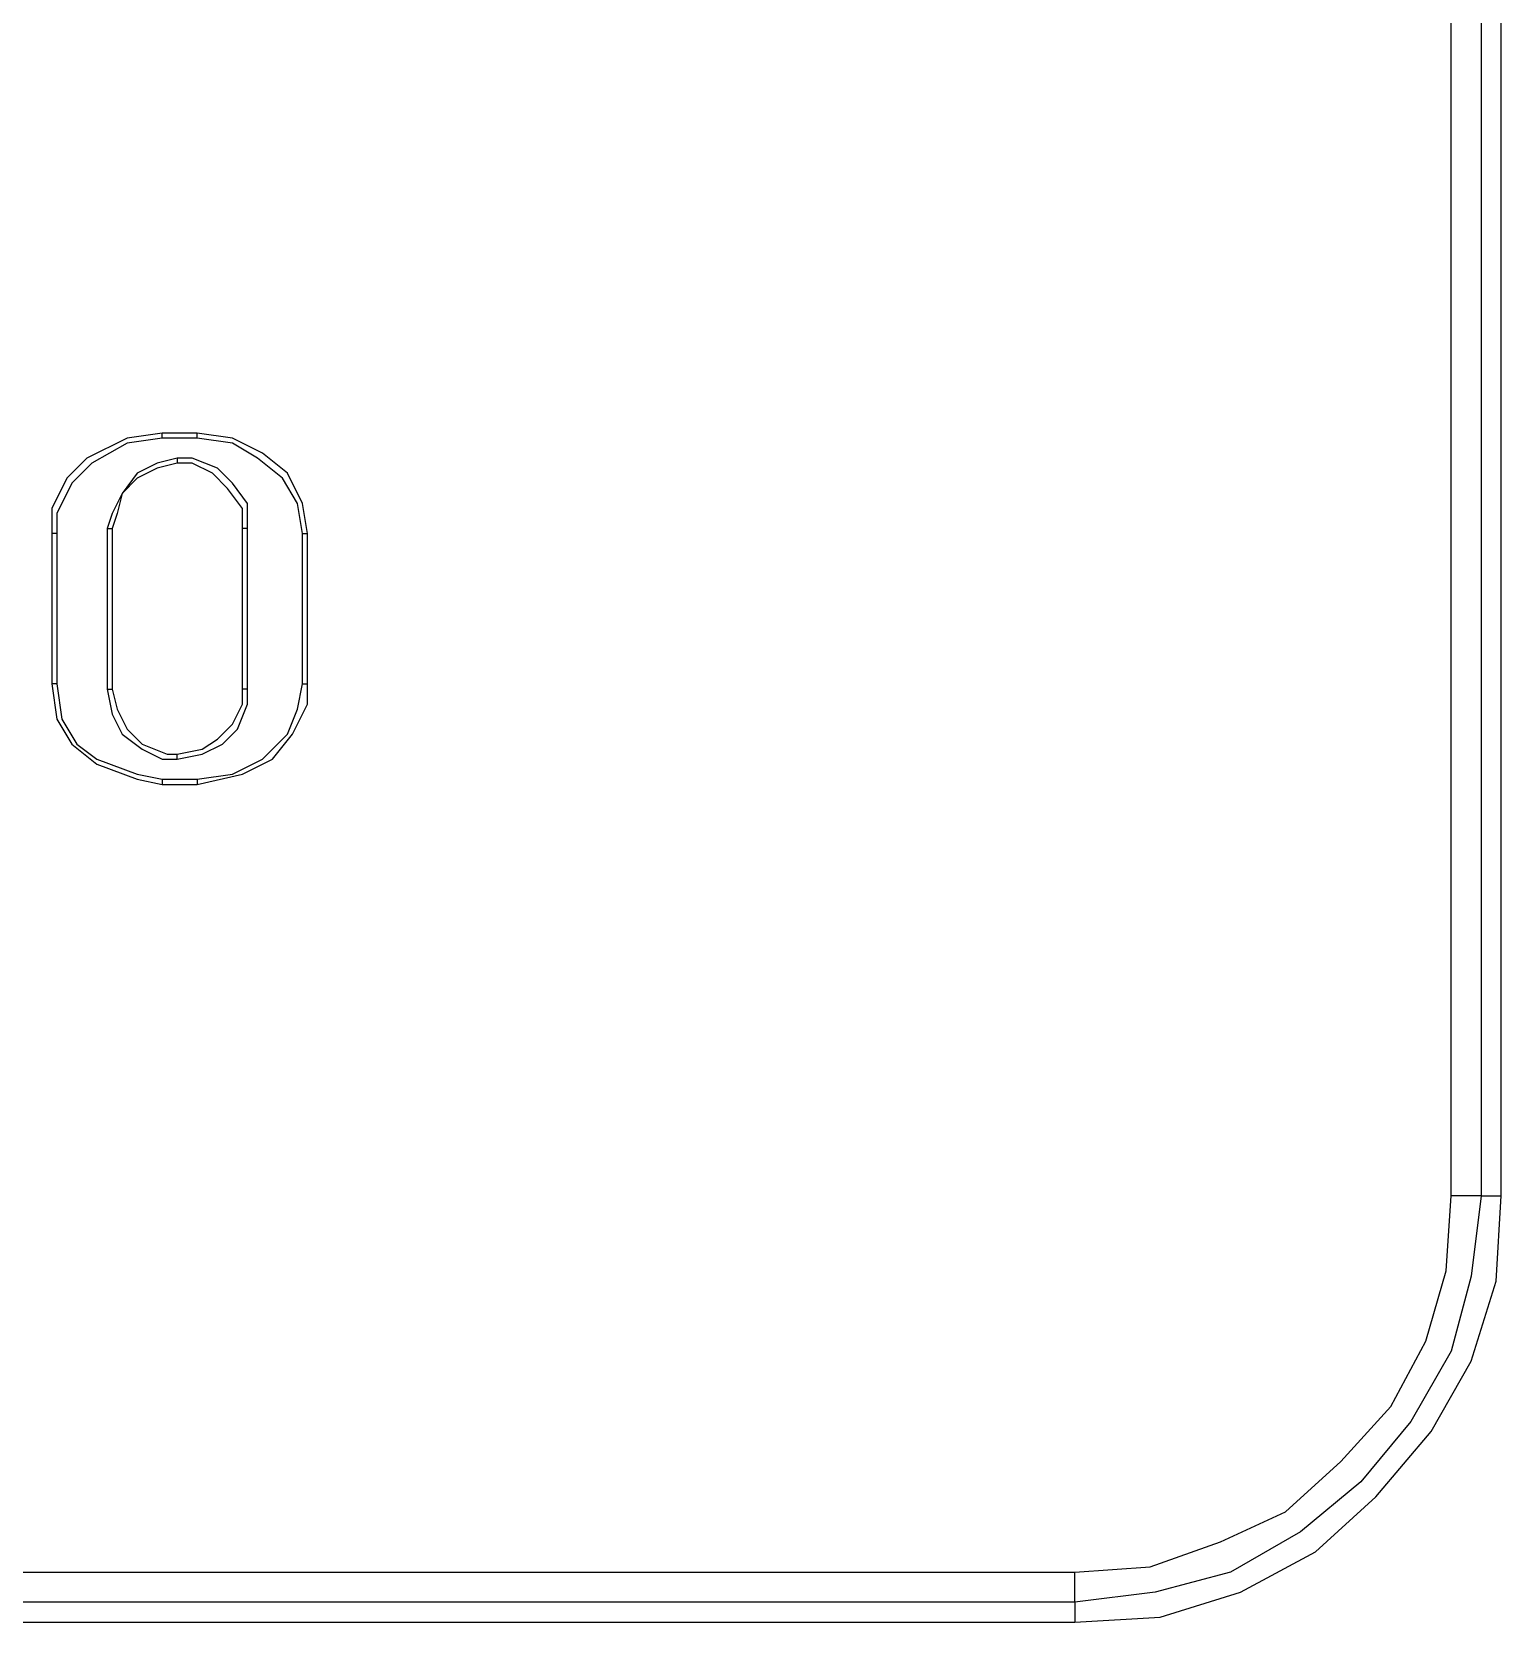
# Model space of a CAD drawing. Header units: centimetres. Extents: x -8.4 to 3.7, y -7.8 to 8.
# Drawn here: x -0.871 to 0.162, y -4.237 to -3.119 of the extents above; entities that cross this region are included whole.
import ezdxf

# ---------------------------------------------------------------- set-up
doc = ezdxf.new("R2010")
doc.units = ezdxf.units.CM
doc.header["$MEASUREMENT"] = 0
doc.layers.add('Layer 1', color=7, linetype='Continuous')

msp = doc.modelspace()

# ---------------------------------------------------------------- linework, layer by layer
at = {"layer": 'Layer 1', "lineweight": 25}
for points in [[(0.127, -3.937), (0.127, -3.937), (0.127, 7.70113), (0.127, 7.70113)], [(0.14816, 7.70113), (0.14816, 7.70113), (0.14816, -3.937), (0.14816, -3.937)], [(0.16227, -3.937), (0.16227, -3.937), (0.16227, 7.70113), (0.16227, 7.70113)], [(-0.77964, -3.40431), (-0.77964, -3.40431), (-0.77964, -3.40078), (-0.77964, -3.40078)], [(-0.75495, -3.40078), (-0.75495, -3.40078), (-0.77964, -3.40078), (-0.77964, -3.40078)], [(-0.75495, -3.40431), (-0.75495, -3.40431), (-0.77964, -3.40431), (-0.77964, -3.40431)], [(-0.75495, -3.40431), (-0.75495, -3.40431), (-0.75495, -3.40078), (-0.75495, -3.40078)], [(-0.76906, -3.41842), (-0.76906, -3.41842), (-0.76906, -3.42195), (-0.76906, -3.42195)], [(-0.85373, -3.47134), (-0.85373, -3.47134), (-0.85725, -3.47134), (-0.85725, -3.47134)], [(-0.85725, -3.47134), (-0.85725, -3.47134), (-0.85725, -3.57717), (-0.85725, -3.57717)], [(-0.85373, -3.47134), (-0.85373, -3.47134), (-0.85373, -3.57717), (-0.85373, -3.57717)], [(-0.81845, -3.46781), (-0.81845, -3.46781), (-0.81845, -3.5807), (-0.81845, -3.5807)], [(-0.81845, -3.46781), (-0.81845, -3.46781), (-0.81492, -3.46781), (-0.81492, -3.46781)], [(-0.81492, -3.46781), (-0.81492, -3.46781), (-0.81492, -3.5807), (-0.81492, -3.5807)], [(-0.71967, -3.46781), (-0.71967, -3.46781), (-0.7232, -3.46781), (-0.7232, -3.46781)], [(-0.7232, -3.5807), (-0.7232, -3.5807), (-0.7232, -3.46781), (-0.7232, -3.46781)], [(-0.71967, -3.5807), (-0.71967, -3.5807), (-0.71967, -3.46781), (-0.71967, -3.46781)], [(-0.68086, -3.57717), (-0.68086, -3.57717), (-0.68086, -3.47134), (-0.68086, -3.47134)], [(-0.68086, -3.47134), (-0.68086, -3.47134), (-0.67734, -3.47134), (-0.67734, -3.47134)], [(-0.67734, -3.57717), (-0.67734, -3.57717), (-0.67734, -3.47134), (-0.67734, -3.47134)], [(-0.85373, -3.57717), (-0.85373, -3.57717), (-0.85725, -3.57717), (-0.85725, -3.57717)], [(-0.68086, -3.57717), (-0.68086, -3.57717), (-0.67734, -3.57717), (-0.67734, -3.57717)], [(-0.81845, -3.5807), (-0.81845, -3.5807), (-0.81492, -3.5807), (-0.81492, -3.5807)], [(-0.71967, -3.5807), (-0.71967, -3.5807), (-0.7232, -3.5807), (-0.7232, -3.5807)], [(-0.76906, -3.63009), (-0.76906, -3.63009), (-0.76906, -3.62656), (-0.76906, -3.62656)], [(-0.77964, -3.6442), (-0.77964, -3.6442), (-0.75495, -3.6442), (-0.75495, -3.6442)], [(-0.77964, -3.6442), (-0.77964, -3.6442), (-0.77964, -3.64773), (-0.77964, -3.64773)], [(-0.75495, -3.6442), (-0.75495, -3.6442), (-0.75495, -3.64773), (-0.75495, -3.64773)], [(-0.77964, -3.64773), (-0.77964, -3.64773), (-0.75495, -3.64773), (-0.75495, -3.64773)], [(0.14816, -3.937), (0.14816, -3.937), (0.16227, -3.937), (0.16227, -3.937)], [(-8.05745, -4.20159), (-8.05745, -4.20159), (-0.13759, -4.20159), (-0.13759, -4.20159)], [(-0.13759, -4.22275), (-0.13759, -4.22275), (-8.05745, -4.22275), (-8.05745, -4.22275)], [(-0.13759, -4.22275), (-0.13759, -4.22275), (-0.13759, -4.23687), (-0.13759, -4.23687)], [(-3.68653, -4.23687), (-3.68653, -4.23687), (-0.13759, -4.23687), (-0.13759, -4.23687)]]:
    msp.add_open_spline(points, degree=3, dxfattribs=at)
for points, knots in [([(-0.77964, -3.40078), (-0.77964, -3.40078), (-0.80434, -3.40431), (-0.80434, -3.40431), (-0.80434, -3.40431), (-0.80434, -3.40431), (-0.83256, -3.41842), (-0.83256, -3.41842), (-0.83256, -3.41842), (-0.83256, -3.41842), (-0.84667, -3.43253), (-0.84667, -3.43253), (-0.84667, -3.43253), (-0.84667, -3.43253), (-0.85725, -3.4537), (-0.85725, -3.4537), (-0.85725, -3.4537), (-0.85725, -3.4537), (-0.85725, -3.47134), (-0.85725, -3.47134)], [0, 0, 0, 0, 0.1666667, 0.1666667, 0.1666667, 0.1666667, 0.3333333, 0.3333333, 0.3333333, 0.3333333, 0.5, 0.5, 0.5, 0.5, 0.6666667, 0.6666667, 0.6666667, 0.6666667, 1, 1, 1, 1]), ([(-0.77964, -3.40431), (-0.77964, -3.40431), (-0.80434, -3.40784), (-0.80434, -3.40784), (-0.80434, -3.40784), (-0.80434, -3.40784), (-0.82903, -3.42195), (-0.82903, -3.42195), (-0.82903, -3.42195), (-0.82903, -3.42195), (-0.84314, -3.43606), (-0.84314, -3.43606), (-0.84314, -3.43606), (-0.84314, -3.43606), (-0.85373, -3.45723), (-0.85373, -3.45723), (-0.85373, -3.45723), (-0.85373, -3.45723), (-0.85373, -3.47134), (-0.85373, -3.47134)], [0, 0, 0, 0, 0.1666667, 0.1666667, 0.1666667, 0.1666667, 0.3333333, 0.3333333, 0.3333333, 0.3333333, 0.5, 0.5, 0.5, 0.5, 0.6666667, 0.6666667, 0.6666667, 0.6666667, 1, 1, 1, 1]), ([(-0.67734, -3.47134), (-0.67734, -3.47134), (-0.68086, -3.45017), (-0.68086, -3.45017), (-0.68086, -3.45017), (-0.68086, -3.45017), (-0.69145, -3.429), (-0.69145, -3.429), (-0.69145, -3.429), (-0.69145, -3.429), (-0.70909, -3.41489), (-0.70909, -3.41489), (-0.70909, -3.41489), (-0.70909, -3.41489), (-0.73025, -3.40431), (-0.73025, -3.40431), (-0.73025, -3.40431), (-0.73025, -3.40431), (-0.75495, -3.40078), (-0.75495, -3.40078)], [0, 0, 0, 0, 0.1666667, 0.1666667, 0.1666667, 0.1666667, 0.3333333, 0.3333333, 0.3333333, 0.3333333, 0.5, 0.5, 0.5, 0.5, 0.6666667, 0.6666667, 0.6666667, 0.6666667, 1, 1, 1, 1]), ([(-0.68086, -3.47134), (-0.68086, -3.47134), (-0.68439, -3.45017), (-0.68439, -3.45017), (-0.68439, -3.45017), (-0.68439, -3.45017), (-0.69498, -3.43253), (-0.69498, -3.43253), (-0.69498, -3.43253), (-0.69498, -3.43253), (-0.71261, -3.41842), (-0.71261, -3.41842), (-0.71261, -3.41842), (-0.71261, -3.41842), (-0.73025, -3.40784), (-0.73025, -3.40784), (-0.73025, -3.40784), (-0.73025, -3.40784), (-0.75495, -3.40431), (-0.75495, -3.40431)], [0, 0, 0, 0, 0.1666667, 0.1666667, 0.1666667, 0.1666667, 0.3333333, 0.3333333, 0.3333333, 0.3333333, 0.5, 0.5, 0.5, 0.5, 0.6666667, 0.6666667, 0.6666667, 0.6666667, 1, 1, 1, 1]), ([(-0.76906, -3.41842), (-0.76906, -3.41842), (-0.78317, -3.42195), (-0.78317, -3.42195), (-0.78317, -3.42195), (-0.78317, -3.42195), (-0.79728, -3.429), (-0.79728, -3.429), (-0.79728, -3.429), (-0.79728, -3.429), (-0.80786, -3.44312), (-0.80786, -3.44312), (-0.80786, -3.44312), (-0.80786, -3.44312), (-0.81492, -3.45723), (-0.81492, -3.45723), (-0.81492, -3.45723), (-0.81492, -3.45723), (-0.81845, -3.46781), (-0.81845, -3.46781)], [0, 0, 0, 0, 0.1666667, 0.1666667, 0.1666667, 0.1666667, 0.3333333, 0.3333333, 0.3333333, 0.3333333, 0.5, 0.5, 0.5, 0.5, 0.6666667, 0.6666667, 0.6666667, 0.6666667, 1, 1, 1, 1]), ([(-0.76906, -3.42195), (-0.76906, -3.42195), (-0.78317, -3.42548), (-0.78317, -3.42548), (-0.78317, -3.42548), (-0.78317, -3.42548), (-0.79728, -3.43253), (-0.79728, -3.43253), (-0.79728, -3.43253), (-0.79728, -3.43253), (-0.80786, -3.44312), (-0.80786, -3.44312), (-0.80786, -3.44312), (-0.80786, -3.44312), (-0.81139, -3.45723), (-0.81139, -3.45723), (-0.81139, -3.45723), (-0.81139, -3.45723), (-0.81492, -3.46781), (-0.81492, -3.46781)], [0, 0, 0, 0, 0.1666667, 0.1666667, 0.1666667, 0.1666667, 0.3333333, 0.3333333, 0.3333333, 0.3333333, 0.5, 0.5, 0.5, 0.5, 0.6666667, 0.6666667, 0.6666667, 0.6666667, 1, 1, 1, 1]), ([(-0.71967, -3.46781), (-0.71967, -3.46781), (-0.71967, -3.45017), (-0.71967, -3.45017), (-0.71967, -3.45017), (-0.71967, -3.45017), (-0.73025, -3.43606), (-0.73025, -3.43606), (-0.73025, -3.43606), (-0.73025, -3.43606), (-0.74084, -3.42548), (-0.74084, -3.42548), (-0.74084, -3.42548), (-0.74084, -3.42548), (-0.75848, -3.41842), (-0.75848, -3.41842), (-0.75848, -3.41842), (-0.75848, -3.41842), (-0.76906, -3.41842), (-0.76906, -3.41842)], [0, 0, 0, 0, 0.1666667, 0.1666667, 0.1666667, 0.1666667, 0.3333333, 0.3333333, 0.3333333, 0.3333333, 0.5, 0.5, 0.5, 0.5, 0.6666667, 0.6666667, 0.6666667, 0.6666667, 1, 1, 1, 1]), ([(-0.7232, -3.46781), (-0.7232, -3.46781), (-0.7232, -3.4537), (-0.7232, -3.4537), (-0.7232, -3.4537), (-0.7232, -3.4537), (-0.73378, -3.43959), (-0.73378, -3.43959), (-0.73378, -3.43959), (-0.73378, -3.43959), (-0.74436, -3.429), (-0.74436, -3.429), (-0.74436, -3.429), (-0.74436, -3.429), (-0.75848, -3.42195), (-0.75848, -3.42195), (-0.75848, -3.42195), (-0.75848, -3.42195), (-0.76906, -3.42195), (-0.76906, -3.42195)], [0, 0, 0, 0, 0.1666667, 0.1666667, 0.1666667, 0.1666667, 0.3333333, 0.3333333, 0.3333333, 0.3333333, 0.5, 0.5, 0.5, 0.5, 0.6666667, 0.6666667, 0.6666667, 0.6666667, 1, 1, 1, 1]), ([(-0.85725, -3.57717), (-0.85725, -3.57717), (-0.85373, -3.60187), (-0.85373, -3.60187), (-0.85373, -3.60187), (-0.85373, -3.60187), (-0.84314, -3.6195), (-0.84314, -3.6195), (-0.84314, -3.6195), (-0.84314, -3.6195), (-0.8255, -3.63362), (-0.8255, -3.63362), (-0.8255, -3.63362), (-0.8255, -3.63362), (-0.79728, -3.6442), (-0.79728, -3.6442), (-0.79728, -3.6442), (-0.79728, -3.6442), (-0.77964, -3.64773), (-0.77964, -3.64773)], [0, 0, 0, 0, 0.1666667, 0.1666667, 0.1666667, 0.1666667, 0.3333333, 0.3333333, 0.3333333, 0.3333333, 0.5, 0.5, 0.5, 0.5, 0.6666667, 0.6666667, 0.6666667, 0.6666667, 1, 1, 1, 1]), ([(-0.85373, -3.57717), (-0.85373, -3.57717), (-0.8502, -3.60187), (-0.8502, -3.60187), (-0.8502, -3.60187), (-0.8502, -3.60187), (-0.83961, -3.6195), (-0.83961, -3.6195), (-0.83961, -3.6195), (-0.83961, -3.6195), (-0.8255, -3.63009), (-0.8255, -3.63009), (-0.8255, -3.63009), (-0.8255, -3.63009), (-0.79728, -3.64067), (-0.79728, -3.64067), (-0.79728, -3.64067), (-0.79728, -3.64067), (-0.77964, -3.6442), (-0.77964, -3.6442)], [0, 0, 0, 0, 0.1666667, 0.1666667, 0.1666667, 0.1666667, 0.3333333, 0.3333333, 0.3333333, 0.3333333, 0.5, 0.5, 0.5, 0.5, 0.6666667, 0.6666667, 0.6666667, 0.6666667, 1, 1, 1, 1]), ([(-0.75495, -3.6442), (-0.75495, -3.6442), (-0.73025, -3.64067), (-0.73025, -3.64067), (-0.73025, -3.64067), (-0.73025, -3.64067), (-0.70909, -3.63009), (-0.70909, -3.63009), (-0.70909, -3.63009), (-0.70909, -3.63009), (-0.69145, -3.61245), (-0.69145, -3.61245), (-0.69145, -3.61245), (-0.69145, -3.61245), (-0.68439, -3.59481), (-0.68439, -3.59481), (-0.68439, -3.59481), (-0.68439, -3.59481), (-0.68086, -3.57717), (-0.68086, -3.57717)], [0, 0, 0, 0, 0.1666667, 0.1666667, 0.1666667, 0.1666667, 0.3333333, 0.3333333, 0.3333333, 0.3333333, 0.5, 0.5, 0.5, 0.5, 0.6666667, 0.6666667, 0.6666667, 0.6666667, 1, 1, 1, 1]), ([(-0.75495, -3.64773), (-0.75495, -3.64773), (-0.7232, -3.64067), (-0.7232, -3.64067), (-0.7232, -3.64067), (-0.7232, -3.64067), (-0.70203, -3.63009), (-0.70203, -3.63009), (-0.70203, -3.63009), (-0.70203, -3.63009), (-0.68792, -3.61245), (-0.68792, -3.61245), (-0.68792, -3.61245), (-0.68792, -3.61245), (-0.67734, -3.59128), (-0.67734, -3.59128), (-0.67734, -3.59128), (-0.67734, -3.59128), (-0.67734, -3.57717), (-0.67734, -3.57717)], [0, 0, 0, 0, 0.1666667, 0.1666667, 0.1666667, 0.1666667, 0.3333333, 0.3333333, 0.3333333, 0.3333333, 0.5, 0.5, 0.5, 0.5, 0.6666667, 0.6666667, 0.6666667, 0.6666667, 1, 1, 1, 1]), ([(-0.81845, -3.5807), (-0.81845, -3.5807), (-0.81492, -3.59834), (-0.81492, -3.59834), (-0.81492, -3.59834), (-0.81492, -3.59834), (-0.80786, -3.61245), (-0.80786, -3.61245), (-0.80786, -3.61245), (-0.80786, -3.61245), (-0.79375, -3.62303), (-0.79375, -3.62303), (-0.79375, -3.62303), (-0.79375, -3.62303), (-0.77964, -3.63009), (-0.77964, -3.63009), (-0.77964, -3.63009), (-0.77964, -3.63009), (-0.76906, -3.63009), (-0.76906, -3.63009)], [0, 0, 0, 0, 0.1666667, 0.1666667, 0.1666667, 0.1666667, 0.3333333, 0.3333333, 0.3333333, 0.3333333, 0.5, 0.5, 0.5, 0.5, 0.6666667, 0.6666667, 0.6666667, 0.6666667, 1, 1, 1, 1]), ([(-0.81492, -3.5807), (-0.81492, -3.5807), (-0.81139, -3.59481), (-0.81139, -3.59481), (-0.81139, -3.59481), (-0.81139, -3.59481), (-0.80434, -3.60892), (-0.80434, -3.60892), (-0.80434, -3.60892), (-0.80434, -3.60892), (-0.79375, -3.6195), (-0.79375, -3.6195), (-0.79375, -3.6195), (-0.79375, -3.6195), (-0.77611, -3.62656), (-0.77611, -3.62656), (-0.77611, -3.62656), (-0.77611, -3.62656), (-0.76906, -3.62656), (-0.76906, -3.62656)], [0, 0, 0, 0, 0.1666667, 0.1666667, 0.1666667, 0.1666667, 0.3333333, 0.3333333, 0.3333333, 0.3333333, 0.5, 0.5, 0.5, 0.5, 0.6666667, 0.6666667, 0.6666667, 0.6666667, 1, 1, 1, 1]), ([(-0.76906, -3.63009), (-0.76906, -3.63009), (-0.75142, -3.62656), (-0.75142, -3.62656), (-0.75142, -3.62656), (-0.75142, -3.62656), (-0.73731, -3.6195), (-0.73731, -3.6195), (-0.73731, -3.6195), (-0.73731, -3.6195), (-0.72673, -3.60892), (-0.72673, -3.60892), (-0.72673, -3.60892), (-0.72673, -3.60892), (-0.71967, -3.59128), (-0.71967, -3.59128), (-0.71967, -3.59128), (-0.71967, -3.59128), (-0.71967, -3.5807), (-0.71967, -3.5807)], [0, 0, 0, 0, 0.1666667, 0.1666667, 0.1666667, 0.1666667, 0.3333333, 0.3333333, 0.3333333, 0.3333333, 0.5, 0.5, 0.5, 0.5, 0.6666667, 0.6666667, 0.6666667, 0.6666667, 1, 1, 1, 1]), ([(-0.76906, -3.62656), (-0.76906, -3.62656), (-0.75142, -3.62303), (-0.75142, -3.62303), (-0.75142, -3.62303), (-0.75142, -3.62303), (-0.74084, -3.61598), (-0.74084, -3.61598), (-0.74084, -3.61598), (-0.74084, -3.61598), (-0.73025, -3.60539), (-0.73025, -3.60539), (-0.73025, -3.60539), (-0.73025, -3.60539), (-0.7232, -3.59128), (-0.7232, -3.59128), (-0.7232, -3.59128), (-0.7232, -3.59128), (-0.7232, -3.5807), (-0.7232, -3.5807)], [0, 0, 0, 0, 0.1666667, 0.1666667, 0.1666667, 0.1666667, 0.3333333, 0.3333333, 0.3333333, 0.3333333, 0.5, 0.5, 0.5, 0.5, 0.6666667, 0.6666667, 0.6666667, 0.6666667, 1, 1, 1, 1]), ([(-0.13759, -4.20159), (-0.13759, -4.20159), (-0.08467, -4.19806), (-0.08467, -4.19806), (-0.08467, -4.19806), (-0.08467, -4.19806), (-0.03528, -4.18042), (-0.03528, -4.18042), (-0.03528, -4.18042), (-0.03528, -4.18042), (0.01058, -4.15925), (0.01058, -4.15925), (0.01058, -4.15925), (0.01058, -4.15925), (0.04939, -4.12398), (0.04939, -4.12398), (0.04939, -4.12398), (0.04939, -4.12398), (0.08466, -4.08517), (0.08466, -4.08517), (0.08466, -4.08517), (0.08466, -4.08517), (0.10936, -4.03931), (0.10936, -4.03931), (0.10936, -4.03931), (0.10936, -4.03931), (0.12347, -3.98992), (0.12347, -3.98992), (0.12347, -3.98992), (0.12347, -3.98992), (0.127, -3.937), (0.127, -3.937)], [0, 0, 0, 0, 0.1111111, 0.1111111, 0.1111111, 0.1111111, 0.2222222, 0.2222222, 0.2222222, 0.2222222, 0.3333333, 0.3333333, 0.3333333, 0.3333333, 0.4444444, 0.4444444, 0.4444444, 0.4444444, 0.5555556, 0.5555556, 0.5555556, 0.5555556, 0.6666667, 0.6666667, 0.6666667, 0.6666667, 0.7777778, 0.7777778, 0.7777778, 0.7777778, 1, 1, 1, 1]), ([(0.14816, -3.937), (0.14816, -3.937), (0.14111, -3.99345), (0.14111, -3.99345), (0.14111, -3.99345), (0.14111, -3.99345), (0.127, -4.04637), (0.127, -4.04637), (0.127, -4.04637), (0.127, -4.04637), (0.09877, -4.09575), (0.09877, -4.09575), (0.09877, -4.09575), (0.09877, -4.09575), (0.0635, -4.13809), (0.0635, -4.13809), (0.0635, -4.13809), (0.0635, -4.13809), (0.02116, -4.17337), (0.02116, -4.17337), (0.02116, -4.17337), (0.02116, -4.17337), (-0.02823, -4.20159), (-0.02823, -4.20159), (-0.02823, -4.20159), (-0.02823, -4.20159), (-0.08114, -4.2157), (-0.08114, -4.2157), (-0.08114, -4.2157), (-0.08114, -4.2157), (-0.13759, -4.22275), (-0.13759, -4.22275)], [0, 0, 0, 0, 0.1111111, 0.1111111, 0.1111111, 0.1111111, 0.2222222, 0.2222222, 0.2222222, 0.2222222, 0.3333333, 0.3333333, 0.3333333, 0.3333333, 0.4444444, 0.4444444, 0.4444444, 0.4444444, 0.5555556, 0.5555556, 0.5555556, 0.5555556, 0.6666667, 0.6666667, 0.6666667, 0.6666667, 0.7777778, 0.7777778, 0.7777778, 0.7777778, 1, 1, 1, 1]), ([(-0.13759, -4.23687), (-0.13759, -4.23687), (-0.07761, -4.23334), (-0.07761, -4.23334), (-0.07761, -4.23334), (-0.07761, -4.23334), (-0.02117, -4.2157), (-0.02117, -4.2157), (-0.02117, -4.2157), (-0.02117, -4.2157), (0.03175, -4.18748), (0.03175, -4.18748), (0.03175, -4.18748), (0.03175, -4.18748), (0.07408, -4.14867), (0.07408, -4.14867), (0.07408, -4.14867), (0.07408, -4.14867), (0.11289, -4.10281), (0.11289, -4.10281), (0.11289, -4.10281), (0.11289, -4.10281), (0.14111, -4.05342), (0.14111, -4.05342), (0.14111, -4.05342), (0.14111, -4.05342), (0.15875, -3.99698), (0.15875, -3.99698), (0.15875, -3.99698), (0.15875, -3.99698), (0.16227, -3.937), (0.16227, -3.937)], [0, 0, 0, 0, 0.1111111, 0.1111111, 0.1111111, 0.1111111, 0.2222222, 0.2222222, 0.2222222, 0.2222222, 0.3333333, 0.3333333, 0.3333333, 0.3333333, 0.4444444, 0.4444444, 0.4444444, 0.4444444, 0.5555556, 0.5555556, 0.5555556, 0.5555556, 0.6666667, 0.6666667, 0.6666667, 0.6666667, 0.7777778, 0.7777778, 0.7777778, 0.7777778, 1, 1, 1, 1]), ([(0.14816, -3.937), (0.14816, -3.937), (0.14816, -3.937), (0.14816, -3.937), (0.14816, -3.937), (0.14816, -3.937), (0.14464, -3.937), (0.14464, -3.937), (0.14464, -3.937), (0.14464, -3.937), (0.14111, -3.937), (0.14111, -3.937), (0.14111, -3.937), (0.14111, -3.937), (0.13758, -3.937), (0.13758, -3.937), (0.13758, -3.937), (0.13758, -3.937), (0.13405, -3.937), (0.13405, -3.937), (0.13405, -3.937), (0.13405, -3.937), (0.13052, -3.937), (0.13052, -3.937), (0.13052, -3.937), (0.13052, -3.937), (0.127, -3.937), (0.127, -3.937)], [0, 0, 0, 0, 0.125, 0.125, 0.125, 0.125, 0.25, 0.25, 0.25, 0.25, 0.375, 0.375, 0.375, 0.375, 0.5, 0.5, 0.5, 0.5, 0.625, 0.625, 0.625, 0.625, 0.75, 0.75, 0.75, 0.75, 1, 1, 1, 1]), ([(-0.13759, -4.22275), (-0.13759, -4.22275), (-0.13759, -4.22275), (-0.13759, -4.22275), (-0.13759, -4.22275), (-0.13759, -4.22275), (-0.13759, -4.21923), (-0.13759, -4.21923), (-0.13759, -4.21923), (-0.13759, -4.21923), (-0.13759, -4.2157), (-0.13759, -4.2157), (-0.13759, -4.2157), (-0.13759, -4.2157), (-0.13759, -4.21217), (-0.13759, -4.21217), (-0.13759, -4.21217), (-0.13759, -4.21217), (-0.13759, -4.20864), (-0.13759, -4.20864), (-0.13759, -4.20864), (-0.13759, -4.20864), (-0.13759, -4.20512), (-0.13759, -4.20512), (-0.13759, -4.20512), (-0.13759, -4.20512), (-0.13759, -4.20159), (-0.13759, -4.20159)], [0, 0, 0, 0, 0.125, 0.125, 0.125, 0.125, 0.25, 0.25, 0.25, 0.25, 0.375, 0.375, 0.375, 0.375, 0.5, 0.5, 0.5, 0.5, 0.625, 0.625, 0.625, 0.625, 0.75, 0.75, 0.75, 0.75, 1, 1, 1, 1])]:
    msp.add_open_spline(points, degree=3, knots=knots, dxfattribs=at)

doc.saveas('drawing.dxf')
